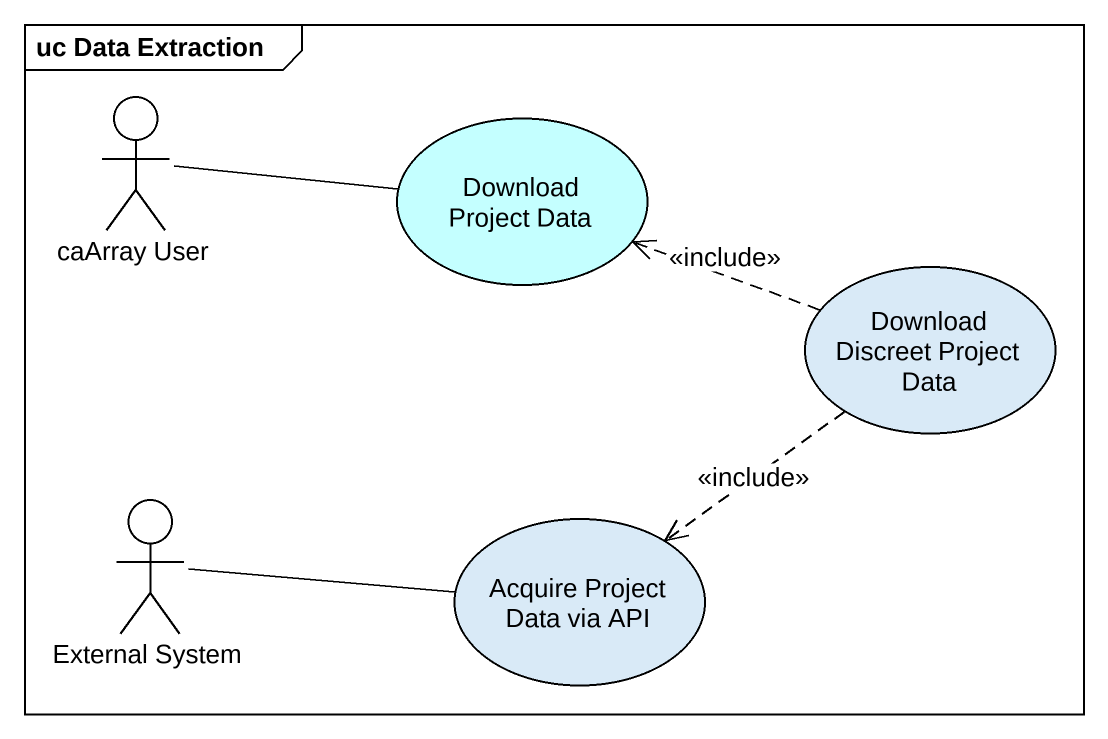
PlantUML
@startuml
mainframe uc Data Extraction
actor "caArray User" as caArray_User
usecase "Download Project Data" as Download_Project_Data #C4FFFF
usecase "Download Discreet Project Data" as Download_Discreet_Project
actor "External System" as External_System
usecase "Acquire Project Data via API" as Acquire_Project_Data_via_API
caArray_User -right- Download_Project_Data
Download_Discreet_Project .left.> Download_Project_Data : <<include>>
Download_Discreet_Project ..> Acquire_Project_Data_via_API : <<include>>
External_System -right- Acquire_Project_Data_via_API
@enduml
